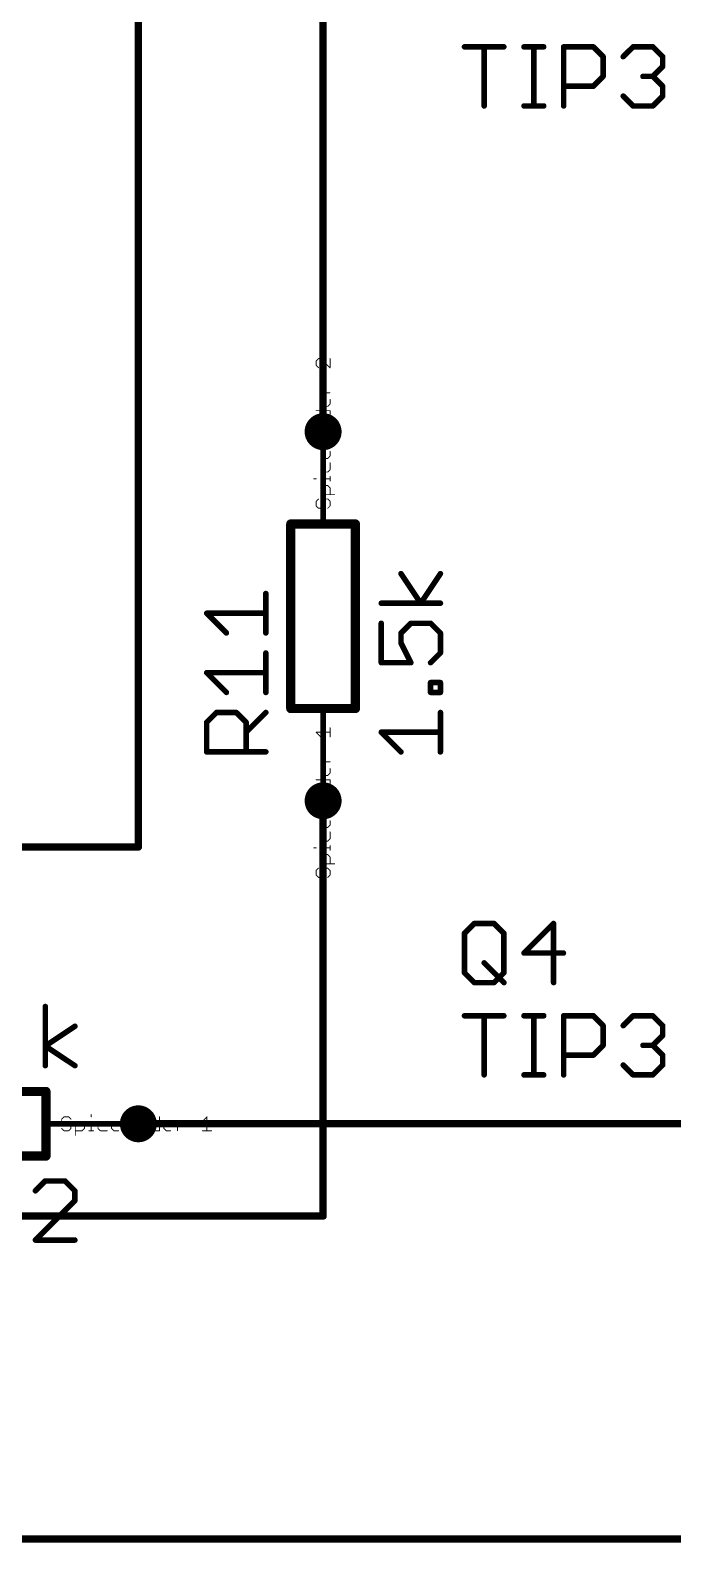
# Model space of a CAD drawing. Extents: x -22 to 205, y 41 to 107.
# Drawn here: x 78.31 to 95.97, y 41.81 to 83.44 of the extents above; entities that cross this region are included whole.
import ezdxf

# ---------------------------------------------------------------- set-up
doc = ezdxf.new("R2010")
doc.units = 0
for name, color, linetype in [('91', 94, 'CONTINUOUS'), ('94', 14, 'CONTINUOUS'), ('95', 251, 'CONTINUOUS'), ('96', 251, 'CONTINUOUS'), ('99', 214, 'CONTINUOUS')]:
    doc.layers.add(name, color=color, linetype=linetype)

msp = doc.modelspace()

# ---------------------------------------------------------------- linework, layer by layer
at = {"layer": '91', "const_width": 0.2032}
for points in [[(81.28, 88.9), (81.28, 60.96)], [(86.36, 72.39), (86.36, 86.36)], [(86.36, 62.23), (86.36, 50.8)], [(81.28, 60.96), (55.88, 60.96)], [(97.79, 53.34), (81.28, 53.34)], [(25.4, 50.8), (86.36, 50.8)], [(152.4, 41.91), (63.5, 41.91)]]:
    msp.add_lwpolyline(points, dxfattribs=at)
at = {"layer": '91'}
for points, const_width in [([(86.36, 72.136, 1), (86.36, 72.644, 1), (86.36, 72.136)], 0.508), ([(86.3092, 72.39, 1), (86.4108, 72.39)], 0.1016), ([(86.36, 61.976, 1), (86.36, 62.484, 1), (86.36, 61.976)], 0.508), ([(86.4108, 62.23, 1), (86.3092, 62.23)], 0.1016), ([(81.2292, 60.96, 1), (81.3308, 60.96)], 0.1016), ([(81.28, 60.9092, 1), (81.28, 61.0108)], 0.1016), ([(81.28, 53.086, 1), (81.28, 53.594, 1), (81.28, 53.086)], 0.508), ([(81.28, 53.3908, 1), (81.28, 53.2892)], 0.1016), ([(86.3092, 50.8, 1), (86.4108, 50.8)], 0.1016), ([(86.36, 50.7492, 1), (86.36, 50.8508)], 0.1016)]:
    msp.add_lwpolyline(points, format="xyb", dxfattribs=dict(at, const_width=const_width))
at = {"layer": '94'}
for points, const_width in [([(86.36, 72.39), (86.36, 69.85)], 0.1524), ([(85.471, 69.85), (85.471, 64.77)], 0.254), ([(87.249, 69.85), (85.471, 69.85)], 0.254), ([(87.249, 64.77), (87.249, 69.85)], 0.254), ([(87.249, 64.77), (85.471, 64.77)], 0.254), ([(86.36, 62.23), (86.36, 64.77)], 0.1524), ([(78.74, 54.229), (73.66, 54.229)], 0.254), ([(78.74, 54.229), (78.74, 52.451)], 0.254), ([(81.28, 53.34), (78.74, 53.34)], 0.1524), ([(73.66, 52.451), (78.74, 52.451)], 0.254)]:
    msp.add_lwpolyline(points, dxfattribs=dict(at, const_width=const_width))
for points, const_width in [([(86.3981, 72.39, 1), (86.3219, 72.39)], 0.0762), ([(85.5345, 69.85, 1), (85.4075, 69.85)], 0.127), ([(85.471, 69.9135, 1), (85.471, 69.7865)], 0.127), ([(87.3125, 69.85, 1), (87.1855, 69.85)], 0.127), ([(87.249, 69.7865, 1), (87.249, 69.9135)], 0.127), ([(86.3219, 69.85, 1), (86.3981, 69.85)], 0.0762), ([(85.471, 64.8335, 1), (85.471, 64.7065)], 0.127), ([(85.4075, 64.77, 1), (85.5345, 64.77)], 0.127), ([(86.3981, 64.77, 1), (86.3219, 64.77)], 0.0762), ([(87.1855, 64.77, 1), (87.3125, 64.77)], 0.127), ([(87.249, 64.7065, 1), (87.249, 64.8335)], 0.127), ([(86.3219, 62.23, 1), (86.3981, 62.23)], 0.0762), ([(78.8035, 54.229, 1), (78.6765, 54.229)], 0.127), ([(78.74, 54.1655, 1), (78.74, 54.2925)], 0.127), ([(78.74, 53.3781, 1), (78.74, 53.3019)], 0.0762), ([(81.28, 53.3019, 1), (81.28, 53.3781)], 0.0762), ([(78.6765, 52.451, 1), (78.8035, 52.451)], 0.127), ([(78.74, 52.3875, 1), (78.74, 52.5145)], 0.127)]:
    msp.add_lwpolyline(points, format="xyb", dxfattribs=dict(at, const_width=const_width))
at = {"layer": '95', "const_width": 0.1524}
for points in [[(84.7852, 66.8505), (84.7852, 67.9352)], [(83.7005, 66.8505), (83.1582, 67.3928)], [(83.1582, 67.3928), (84.7852, 67.3928)], [(84.7852, 65.2134), (84.7852, 66.298)], [(83.7005, 65.2134), (83.1582, 65.7557)], [(83.1582, 65.7557), (84.7852, 65.7557)], [(83.1582, 64.3897), (83.4294, 64.6609)], [(83.4294, 64.6609), (83.9717, 64.6609)], [(83.9717, 64.6609), (84.2429, 64.3897)], [(84.2429, 64.1185), (84.7852, 64.6609)], [(83.1582, 63.5762), (83.1582, 64.3897)], [(84.2429, 64.3897), (84.2429, 63.5762)], [(84.7852, 63.5762), (83.1582, 63.5762)], [(90.2462, 58.582), (90.5174, 58.8532)], [(90.5174, 58.8532), (91.0597, 58.8532)], [(91.0597, 58.8532), (91.3309, 58.582)], [(92.6968, 58.8532), (91.8834, 58.0397)], [(92.6968, 57.2262), (92.6968, 58.8532)], [(90.2462, 57.4974), (90.2462, 58.582)], [(91.3309, 58.582), (91.3309, 57.4974)], [(91.8834, 58.0397), (92.968, 58.0397)], [(90.5174, 57.2262), (90.2462, 57.4974)], [(90.7885, 57.7685), (91.3309, 57.2262)], [(91.3309, 57.4974), (91.0597, 57.2262)], [(91.0597, 57.2262), (90.5174, 57.2262)], [(78.7202, 51.7666), (78.449, 51.4954)], [(79.2625, 51.7666), (78.7202, 51.7666)], [(79.5337, 51.4954), (79.2625, 51.7666)], [(78.449, 50.1396), (79.5337, 51.2243)], [(79.5337, 51.2243), (79.5337, 51.4954)], [(79.5337, 50.1396), (78.449, 50.1396)]]:
    msp.add_lwpolyline(points, dxfattribs=at)
at = {"layer": '95', "const_width": 0.0762}
for points in [[(84.8233, 67.9352, 1), (84.7471, 67.9352)], [(83.1852, 67.4198, 1), (83.1313, 67.3659)], [(83.1582, 67.4309, 1), (83.1582, 67.3547)], [(84.7852, 67.3547, 1), (84.7852, 67.4309)], [(83.6736, 66.8236, 1), (83.7275, 66.8775)], [(84.7471, 66.8505, 1), (84.8233, 66.8505)], [(84.8233, 66.298, 1), (84.7471, 66.298)], [(83.1852, 65.7826, 1), (83.1313, 65.7287)], [(83.1582, 65.7938, 1), (83.1582, 65.7176)], [(84.7852, 65.7176, 1), (84.7852, 65.7938)], [(83.6736, 65.1864, 1), (83.7275, 65.2403)], [(84.7471, 65.2134, 1), (84.8233, 65.2134)], [(83.4294, 64.699, 1), (83.4294, 64.6228)], [(83.4563, 64.6339, 1), (83.4024, 64.6878)], [(83.9986, 64.6878, 1), (83.9448, 64.6339)], [(83.9717, 64.6228, 1), (83.9717, 64.699)], [(84.8121, 64.6339, 1), (84.7583, 64.6878)], [(83.1963, 64.3897, 1), (83.1201, 64.3897)], [(83.1313, 64.4166, 1), (83.1852, 64.3628)], [(84.2159, 64.1455, 1), (84.2698, 64.0916)], [(84.281, 64.3897, 1), (84.2048, 64.3897)], [(84.2159, 64.3628, 1), (84.2698, 64.4166)], [(83.1582, 63.6143, 1), (83.1582, 63.5381)], [(83.1201, 63.5762, 1), (83.1963, 63.5762)], [(84.2048, 63.5762, 1), (84.281, 63.5762)], [(84.7852, 63.5381, 1), (84.7852, 63.6143)], [(90.5174, 58.8913, 1), (90.5174, 58.8151)], [(90.5443, 58.8262, 1), (90.4904, 58.8801)], [(91.0866, 58.8801, 1), (91.0328, 58.8262)], [(91.0597, 58.8151, 1), (91.0597, 58.8913)], [(92.7349, 58.8532, 1), (92.6587, 58.8532)], [(92.7238, 58.8262, 1), (92.6699, 58.8801)], [(90.2843, 58.582, 1), (90.2081, 58.582)], [(90.2193, 58.609, 1), (90.2731, 58.5551)], [(91.369, 58.582, 1), (91.2928, 58.582)], [(91.3039, 58.5551, 1), (91.3578, 58.609)], [(91.8834, 58.0778, 1), (91.8834, 58.0016)], [(91.8564, 58.0666, 1), (91.9103, 58.0128)], [(92.968, 58.0016, 1), (92.968, 58.0778)], [(90.2731, 57.5243, 1), (90.2193, 57.4704)], [(90.2081, 57.4974, 1), (90.2843, 57.4974)], [(90.8155, 57.7955, 1), (90.7616, 57.7416)], [(91.2928, 57.4974, 1), (91.369, 57.4974)], [(91.3578, 57.4704, 1), (91.3039, 57.5243)], [(90.5174, 57.2643, 1), (90.5174, 57.1881)], [(90.4904, 57.1993, 1), (90.5443, 57.2531)], [(91.0328, 57.2531, 1), (91.0866, 57.1993)], [(91.0597, 57.1881, 1), (91.0597, 57.2643)], [(91.3039, 57.1993, 1), (91.3578, 57.2531)], [(92.6587, 57.2262, 1), (92.7349, 57.2262)], [(78.7202, 51.8047, 1), (78.7202, 51.7285)], [(78.7471, 51.7396, 1), (78.6933, 51.7935)], [(79.2895, 51.7935, 1), (79.2356, 51.7396)], [(79.2625, 51.7285, 1), (79.2625, 51.8047)], [(78.4221, 51.5224, 1), (78.476, 51.4685)], [(79.5718, 51.4954, 1), (79.4956, 51.4954)], [(79.4956, 51.2243, 1), (79.5718, 51.2243)], [(79.5068, 51.4685, 1), (79.5606, 51.5224)], [(79.5606, 51.1973, 1), (79.5068, 51.2512)], [(78.449, 50.1777, 1), (78.449, 50.1015)], [(78.4221, 50.1665, 1), (78.476, 50.1127)], [(79.5337, 50.1015, 1), (79.5337, 50.1777)]]:
    msp.add_lwpolyline(points, format="xyb", dxfattribs=at)
at = {"layer": '96', "const_width": 0.1524}
for points in [[(90.2462, 82.9832), (91.3309, 82.9832)], [(90.7885, 81.3562), (90.7885, 82.9832)], [(91.8834, 82.9832), (92.4257, 82.9832)], [(92.1545, 81.3562), (92.1545, 82.9832)], [(92.9748, 81.3562), (92.9748, 82.9832)], [(92.9748, 82.9832), (93.7883, 82.9832)], [(93.7883, 82.9832), (94.0595, 82.712)], [(94.612, 82.712), (94.8831, 82.9832)], [(94.8831, 82.9832), (95.4254, 82.9832)], [(95.4254, 82.9832), (95.6966, 82.712)], [(94.0595, 82.712), (94.0595, 82.1697)], [(95.6966, 82.4409), (95.4254, 82.1697)], [(95.6966, 82.712), (95.6966, 82.4409)], [(94.0595, 82.1697), (93.7883, 81.8985)], [(95.4254, 82.1697), (95.1543, 82.1697)], [(95.4254, 82.1697), (95.6966, 81.8985)], [(93.7883, 81.8985), (92.9748, 81.8985)], [(94.8831, 81.3562), (94.612, 81.6274)], [(95.6966, 81.6274), (95.4254, 81.3562)], [(95.6966, 81.8985), (95.6966, 81.6274)], [(91.8834, 81.3562), (92.4257, 81.3562)], [(95.4254, 81.3562), (94.8831, 81.3562)], [(89.0435, 67.6691), (88.5011, 68.4826)], [(89.5858, 68.4826), (89.0435, 67.6691)], [(89.5858, 67.6691), (87.9588, 67.6691)], [(87.9588, 67.1166), (87.9588, 66.0319)], [(88.5011, 66.8454), (88.7723, 67.1166)], [(88.7723, 67.1166), (89.3146, 67.1166)], [(89.3146, 67.1166), (89.5858, 66.8454)], [(88.5011, 66.5743), (88.5011, 66.8454)], [(88.7723, 66.0319), (88.5011, 66.5743)], [(89.5858, 66.8454), (89.5858, 66.3031)], [(89.5858, 66.3031), (89.3146, 66.0319)], [(87.9588, 66.0319), (88.7723, 66.0319)], [(89.3146, 65.2134), (89.3146, 65.4845)], [(89.3146, 65.4845), (89.5858, 65.4845)], [(89.5858, 65.4845), (89.5858, 65.2134)], [(89.5858, 65.2134), (89.3146, 65.2134)], [(89.5858, 63.5762), (89.5858, 64.6609)], [(88.5011, 63.5762), (87.9588, 64.1185)], [(87.9588, 64.1185), (89.5858, 64.1185)], [(78.7219, 54.9402), (78.7219, 56.5672)], [(90.2462, 56.3132), (91.3309, 56.3132)], [(90.7885, 54.6862), (90.7885, 56.3132)], [(91.8834, 56.3132), (92.4257, 56.3132)], [(92.1545, 54.6862), (92.1545, 56.3132)], [(92.9748, 54.6862), (92.9748, 56.3132)], [(92.9748, 56.3132), (93.7883, 56.3132)], [(93.7883, 56.3132), (94.0595, 56.042)], [(94.612, 56.042), (94.8831, 56.3132)], [(94.8831, 56.3132), (95.4254, 56.3132)], [(95.4254, 56.3132), (95.6966, 56.042)], [(78.7219, 55.4825), (79.5354, 56.0249)], [(94.0595, 56.042), (94.0595, 55.4997)], [(95.6966, 55.7709), (95.4254, 55.4997)], [(95.6966, 56.042), (95.6966, 55.7709)], [(79.5354, 54.9402), (78.7219, 55.4825)], [(94.0595, 55.4997), (93.7883, 55.2285)], [(95.4254, 55.4997), (95.1543, 55.4997)], [(95.4254, 55.4997), (95.6966, 55.2285)], [(93.7883, 55.2285), (92.9748, 55.2285)], [(94.8831, 54.6862), (94.612, 54.9574)], [(95.6966, 54.9574), (95.4254, 54.6862)], [(95.6966, 55.2285), (95.6966, 54.9574)], [(91.8834, 54.6862), (92.4257, 54.6862)], [(95.4254, 54.6862), (94.8831, 54.6862)]]:
    msp.add_lwpolyline(points, dxfattribs=at)
at = {"layer": '96', "const_width": 0.0762}
for points in [[(90.2462, 83.0213, 1), (90.2462, 82.9451)], [(90.8266, 82.9832, 1), (90.7504, 82.9832)], [(91.3309, 82.9451, 1), (91.3309, 83.0213)], [(91.8834, 83.0213, 1), (91.8834, 82.9451)], [(92.1926, 82.9832, 1), (92.1164, 82.9832)], [(92.4257, 82.9451, 1), (92.4257, 83.0213)], [(93.0129, 82.9832, 1), (92.9367, 82.9832)], [(92.9748, 83.0213, 1), (92.9748, 82.9451)], [(93.8152, 83.0101, 1), (93.7613, 82.9562)], [(93.7883, 82.9451, 1), (93.7883, 83.0213)], [(94.8831, 83.0213, 1), (94.8831, 82.9451)], [(94.9101, 82.9562, 1), (94.8562, 83.0101)], [(95.4524, 83.0101, 1), (95.3985, 82.9562)], [(95.4254, 82.9451, 1), (95.4254, 83.0213)], [(94.0976, 82.712, 1), (94.0214, 82.712)], [(94.0325, 82.6851, 1), (94.0864, 82.739)], [(94.585, 82.739, 1), (94.6389, 82.6851)], [(95.7347, 82.712, 1), (95.6585, 82.712)], [(95.6585, 82.4409, 1), (95.7347, 82.4409)], [(95.6697, 82.6851, 1), (95.7235, 82.739)], [(95.7236, 82.4139, 1), (95.6697, 82.4678)], [(94.0214, 82.1697, 1), (94.0976, 82.1697)], [(94.0864, 82.1428, 1), (94.0325, 82.1966)], [(95.1543, 82.2078, 1), (95.1543, 82.1316)], [(95.4524, 82.1966, 1), (95.3985, 82.1428)], [(95.3985, 82.1966, 1), (95.4524, 82.1428)], [(95.4254, 82.1316, 1), (95.4254, 82.2078)], [(92.9748, 81.9366, 1), (92.9748, 81.8604)], [(93.7613, 81.9255, 1), (93.8152, 81.8716)], [(93.7883, 81.8604, 1), (93.7883, 81.9366)], [(94.6389, 81.6543, 1), (94.585, 81.6004)], [(95.7347, 81.8985, 1), (95.6585, 81.8985)], [(95.6585, 81.6274, 1), (95.7347, 81.6274)], [(95.6697, 81.8716, 1), (95.7236, 81.9255)], [(95.7235, 81.6004, 1), (95.6697, 81.6543)], [(90.7504, 81.3562, 1), (90.8266, 81.3562)], [(91.8834, 81.3943, 1), (91.8834, 81.3181)], [(92.1164, 81.3562, 1), (92.1926, 81.3562)], [(92.4257, 81.3181, 1), (92.4257, 81.3943)], [(92.9367, 81.3562, 1), (93.0129, 81.3562)], [(94.8831, 81.3943, 1), (94.8831, 81.3181)], [(94.8562, 81.3293, 1), (94.9101, 81.3831)], [(95.3985, 81.3831, 1), (95.4524, 81.3293)], [(95.4254, 81.3181, 1), (95.4254, 81.3943)], [(88.5328, 68.5037, 1), (88.4694, 68.4615)], [(89.6175, 68.4615, 1), (89.5541, 68.5037)], [(87.9588, 67.7072, 1), (87.9588, 67.631)], [(89.0118, 67.6902, 1), (89.0752, 67.648)], [(89.0118, 67.648, 1), (89.0752, 67.6902)], [(89.5858, 67.631, 1), (89.5858, 67.7072)], [(87.9969, 67.1166, 1), (87.9207, 67.1166)], [(88.7723, 67.1547, 1), (88.7723, 67.0785)], [(88.7992, 67.0897, 1), (88.7454, 67.1435)], [(89.3416, 67.1435, 1), (89.2877, 67.0897)], [(89.3146, 67.0785, 1), (89.3146, 67.1547)], [(88.5392, 66.8454, 1), (88.463, 66.8454)], [(88.4742, 66.8724, 1), (88.5281, 66.8185)], [(88.463, 66.5743, 1), (88.5392, 66.5743)], [(88.5352, 66.5913, 1), (88.4671, 66.5572)], [(89.6239, 66.8454, 1), (89.5477, 66.8454)], [(89.5589, 66.8185, 1), (89.6127, 66.8724)], [(89.5477, 66.3031, 1), (89.6239, 66.3031)], [(89.6127, 66.2762, 1), (89.5589, 66.33)], [(87.9588, 66.07, 1), (87.9588, 65.9938)], [(87.9207, 66.0319, 1), (87.9969, 66.0319)], [(88.7382, 66.0149, 1), (88.8064, 66.049)], [(88.7723, 65.9938, 1), (88.7723, 66.07)], [(89.2877, 66.0589, 1), (89.3416, 66.005)], [(89.3527, 65.4845, 1), (89.2765, 65.4845)], [(89.3146, 65.5226, 1), (89.3146, 65.4464)], [(89.6239, 65.4845, 1), (89.5477, 65.4845)], [(89.5858, 65.4464, 1), (89.5858, 65.5226)], [(89.3146, 65.2515, 1), (89.3146, 65.1753)], [(89.2765, 65.2134, 1), (89.3527, 65.2134)], [(89.5477, 65.2134, 1), (89.6239, 65.2134)], [(89.5858, 65.1753, 1), (89.5858, 65.2515)], [(89.6239, 64.6609, 1), (89.5477, 64.6609)], [(87.9858, 64.1455, 1), (87.9319, 64.0916)], [(87.9588, 64.1566, 1), (87.9588, 64.0804)], [(89.5858, 64.0804, 1), (89.5858, 64.1566)], [(88.4742, 63.5493, 1), (88.5281, 63.6031)], [(89.5477, 63.5762, 1), (89.6239, 63.5762)], [(78.76, 56.5672, 1), (78.6838, 56.5672)], [(90.2462, 56.3513, 1), (90.2462, 56.2751)], [(90.8266, 56.3132, 1), (90.7504, 56.3132)], [(91.3309, 56.2751, 1), (91.3309, 56.3513)], [(91.8834, 56.3513, 1), (91.8834, 56.2751)], [(92.1926, 56.3132, 1), (92.1164, 56.3132)], [(92.4257, 56.2751, 1), (92.4257, 56.3513)], [(93.0129, 56.3132, 1), (92.9367, 56.3132)], [(92.9748, 56.3513, 1), (92.9748, 56.2751)], [(93.8152, 56.3401, 1), (93.7613, 56.2862)], [(93.7883, 56.2751, 1), (93.7883, 56.3513)], [(94.8831, 56.3513, 1), (94.8831, 56.2751)], [(94.9101, 56.2862, 1), (94.8562, 56.3401)], [(95.4524, 56.3401, 1), (95.3985, 56.2862)], [(95.4254, 56.2751, 1), (95.4254, 56.3513)], [(79.5565, 55.9932, 1), (79.5143, 56.0566)], [(94.0976, 56.042, 1), (94.0214, 56.042)], [(94.0325, 56.0151, 1), (94.0864, 56.069)], [(94.585, 56.069, 1), (94.6389, 56.0151)], [(95.7347, 56.042, 1), (95.6585, 56.042)], [(95.6585, 55.7709, 1), (95.7347, 55.7709)], [(95.6697, 56.0151, 1), (95.7235, 56.069)], [(95.7236, 55.7439, 1), (95.6697, 55.7978)], [(78.743, 55.5142, 1), (78.7008, 55.4508)], [(78.7008, 55.5142, 1), (78.743, 55.4508)], [(94.0214, 55.4997, 1), (94.0976, 55.4997)], [(94.0864, 55.4728, 1), (94.0325, 55.5266)], [(95.1543, 55.5378, 1), (95.1543, 55.4616)], [(95.4524, 55.5266, 1), (95.3985, 55.4728)], [(95.3985, 55.5266, 1), (95.4524, 55.4728)], [(95.4254, 55.4616, 1), (95.4254, 55.5378)], [(78.6838, 54.9402, 1), (78.76, 54.9402)], [(79.5143, 54.9085, 1), (79.5565, 54.9719)], [(92.9748, 55.2666, 1), (92.9748, 55.1904)], [(93.7613, 55.2555, 1), (93.8152, 55.2016)], [(93.7883, 55.1904, 1), (93.7883, 55.2666)], [(94.6389, 54.9843, 1), (94.585, 54.9304)], [(95.7347, 55.2285, 1), (95.6585, 55.2285)], [(95.6585, 54.9574, 1), (95.7347, 54.9574)], [(95.6697, 55.2016, 1), (95.7236, 55.2555)], [(95.7235, 54.9304, 1), (95.6697, 54.9843)], [(90.7504, 54.6862, 1), (90.8266, 54.6862)], [(91.8834, 54.7243, 1), (91.8834, 54.6481)], [(92.1164, 54.6862, 1), (92.1926, 54.6862)], [(92.4257, 54.6481, 1), (92.4257, 54.7243)], [(92.9367, 54.6862, 1), (93.0129, 54.6862)], [(94.8831, 54.7243, 1), (94.8831, 54.6481)], [(94.8562, 54.6593, 1), (94.9101, 54.7131)], [(95.3985, 54.7131, 1), (95.4524, 54.6593)], [(95.4254, 54.6481, 1), (95.4254, 54.7243)]]:
    msp.add_lwpolyline(points, format="xyb", dxfattribs=at)
at = {"layer": '99', "const_width": 0.0254}
for points in [[(86.2327, 74.4032), (86.1692, 74.3397)], [(86.1692, 74.3397), (86.1692, 74.2125)], [(86.1692, 74.2125), (86.2327, 74.149)], [(86.2963, 74.4032), (86.2327, 74.4032)], [(86.5505, 74.149), (86.2963, 74.4032)], [(86.5505, 74.4032), (86.5505, 74.149)], [(86.2963, 73.5901), (86.2963, 73.6536)], [(86.4234, 73.4629), (86.2963, 73.5901)], [(86.5505, 73.4629), (86.2963, 73.4629)], [(86.2963, 73.2794), (86.3598, 73.343)], [(86.2963, 73.1523), (86.2963, 73.2794)], [(86.3598, 73.343), (86.4234, 73.343)], [(86.4234, 73.343), (86.4234, 73.0887)], [(86.5505, 73.2794), (86.5505, 73.1523)], [(86.1692, 72.9687), (86.5505, 72.9687)], [(86.3598, 73.0887), (86.2963, 73.1523)], [(86.2963, 72.7781), (86.2963, 72.9687)], [(86.4869, 73.0887), (86.3598, 73.0887)], [(86.5505, 73.1523), (86.4869, 73.0887)], [(86.5505, 72.9687), (86.5505, 72.7781)], [(86.3598, 72.7145), (86.2963, 72.7781)], [(86.2963, 72.5298), (86.2963, 72.5934)], [(86.4234, 72.4027), (86.2963, 72.5298)], [(86.4869, 72.7145), (86.3598, 72.7145)], [(86.5505, 72.7781), (86.4869, 72.7145)], [(86.2327, 72.2827), (86.1692, 72.2191)], [(86.1692, 72.2191), (86.1692, 72.092)], [(86.1692, 72.092), (86.2327, 72.0285)], [(86.4869, 72.2827), (86.2327, 72.2827)], [(86.2327, 72.0285), (86.4869, 72.0285)], [(86.5505, 72.4027), (86.2963, 72.4027)], [(86.5505, 72.2191), (86.4869, 72.2827)], [(86.4869, 72.0285), (86.5505, 72.092)], [(86.5505, 72.092), (86.5505, 72.2191)], [(86.2963, 71.8449), (86.3598, 71.9085)], [(86.2963, 71.7178), (86.2963, 71.8449)], [(86.3598, 71.6543), (86.2963, 71.7178)], [(86.3598, 71.9085), (86.4234, 71.9085)], [(86.4869, 71.6543), (86.3598, 71.6543)], [(86.4234, 71.9085), (86.4234, 71.6543)], [(86.5505, 71.7178), (86.4869, 71.6543)], [(86.5505, 71.8449), (86.5505, 71.7178)], [(86.2963, 71.5343), (86.2963, 71.3436)], [(86.2963, 71.3436), (86.3598, 71.2801)], [(86.3598, 71.2801), (86.4869, 71.2801)], [(86.4869, 71.2801), (86.5505, 71.3436)], [(86.5505, 71.3436), (86.5505, 71.5343)], [(86.1056, 71.0942), (86.1692, 71.0942)], [(86.2963, 71.0306), (86.2963, 71.0942)], [(86.2963, 71.0942), (86.5505, 71.0942)], [(86.2963, 70.8471), (86.3598, 70.9106)], [(86.2963, 70.6564), (86.2963, 70.8471)], [(86.3598, 70.9106), (86.4869, 70.9106)], [(86.4869, 70.9106), (86.5505, 70.8471)], [(86.5505, 71.0306), (86.5505, 71.1577)], [(86.5505, 70.8471), (86.5505, 70.6564)], [(86.2327, 70.5364), (86.1692, 70.4729)], [(86.1692, 70.4729), (86.1692, 70.3457)], [(86.1692, 70.3457), (86.2327, 70.2822)], [(86.6776, 70.6564), (86.2963, 70.6564)], [(86.2963, 70.2822), (86.3598, 70.3457)], [(86.3598, 70.4729), (86.4234, 70.5364)], [(86.3598, 70.3457), (86.3598, 70.4729)], [(86.4234, 70.5364), (86.4869, 70.5364)], [(86.4869, 70.5364), (86.5505, 70.4729)], [(86.5505, 70.3457), (86.4869, 70.2822)], [(86.5505, 70.4729), (86.5505, 70.3457)], [(86.2327, 70.2822), (86.2963, 70.2822)], [(86.2963, 63.989), (86.1692, 64.1161)], [(86.1692, 64.1161), (86.5505, 64.1161)], [(86.5505, 63.989), (86.5505, 64.2432)], [(86.2963, 63.4301), (86.2963, 63.4936)], [(86.4234, 63.3029), (86.2963, 63.4301)], [(86.5505, 63.3029), (86.2963, 63.3029)], [(86.2963, 63.1194), (86.3598, 63.183)], [(86.2963, 62.9923), (86.2963, 63.1194)], [(86.3598, 62.9287), (86.2963, 62.9923)], [(86.3598, 63.183), (86.4234, 63.183)], [(86.4869, 62.9287), (86.3598, 62.9287)], [(86.4234, 63.183), (86.4234, 62.9287)], [(86.5505, 62.9923), (86.4869, 62.9287)], [(86.5505, 63.1194), (86.5505, 62.9923)], [(86.1692, 62.8087), (86.5505, 62.8087)], [(86.2963, 62.6181), (86.2963, 62.8087)], [(86.3598, 62.5545), (86.2963, 62.6181)], [(86.4869, 62.5545), (86.3598, 62.5545)], [(86.5505, 62.6181), (86.4869, 62.5545)], [(86.5505, 62.8087), (86.5505, 62.6181)], [(86.2327, 62.1227), (86.1692, 62.0592)], [(86.1692, 62.0592), (86.1692, 61.932)], [(86.4869, 62.1227), (86.2327, 62.1227)], [(86.2963, 62.3698), (86.2963, 62.4334)], [(86.4234, 62.2427), (86.2963, 62.3698)], [(86.5505, 62.2427), (86.2963, 62.2427)], [(86.5505, 62.0592), (86.4869, 62.1227)], [(86.5505, 61.932), (86.5505, 62.0592)], [(86.1692, 61.932), (86.2327, 61.8685)], [(86.2327, 61.8685), (86.4869, 61.8685)], [(86.2963, 61.6849), (86.3598, 61.7485)], [(86.2963, 61.5578), (86.2963, 61.6849)], [(86.3598, 61.7485), (86.4234, 61.7485)], [(86.4234, 61.7485), (86.4234, 61.4943)], [(86.4869, 61.8685), (86.5505, 61.932)], [(86.5505, 61.6849), (86.5505, 61.5578)], [(86.3598, 61.4943), (86.2963, 61.5578)], [(86.2963, 61.3743), (86.2963, 61.1836)], [(86.4869, 61.4943), (86.3598, 61.4943)], [(86.5505, 61.5578), (86.4869, 61.4943)], [(86.5505, 61.1836), (86.5505, 61.3743)], [(86.1056, 60.9342), (86.1692, 60.9342)], [(86.2963, 61.1836), (86.3598, 61.1201)], [(86.2963, 60.8706), (86.2963, 60.9342)], [(86.2963, 60.9342), (86.5505, 60.9342)], [(86.3598, 61.1201), (86.4869, 61.1201)], [(86.4869, 61.1201), (86.5505, 61.1836)], [(86.5505, 60.8706), (86.5505, 60.9977)], [(86.2327, 60.3764), (86.1692, 60.3129)], [(86.2963, 60.6871), (86.3598, 60.7506)], [(86.2963, 60.4964), (86.2963, 60.6871)], [(86.6776, 60.4964), (86.2963, 60.4964)], [(86.3598, 60.7506), (86.4869, 60.7506)], [(86.3598, 60.3129), (86.4234, 60.3764)], [(86.4234, 60.3764), (86.4869, 60.3764)], [(86.4869, 60.7506), (86.5505, 60.6871)], [(86.4869, 60.3764), (86.5505, 60.3129)], [(86.5505, 60.6871), (86.5505, 60.4964)], [(86.1692, 60.3129), (86.1692, 60.1857)], [(86.1692, 60.1857), (86.2327, 60.1222)], [(86.2327, 60.1222), (86.2963, 60.1222)], [(86.2963, 60.1222), (86.3598, 60.1857)], [(86.3598, 60.1857), (86.3598, 60.3129)], [(86.5505, 60.1857), (86.4869, 60.1222)], [(86.5505, 60.3129), (86.5505, 60.1857)], [(79.2357, 53.5308), (79.1722, 53.4673)], [(79.1722, 53.4673), (79.1722, 53.4037)], [(79.1722, 53.4037), (79.2357, 53.3402)], [(79.3629, 53.5308), (79.2357, 53.5308)], [(79.2357, 53.3402), (79.3629, 53.3402)], [(79.4264, 53.4673), (79.3629, 53.5308)], [(79.3629, 53.3402), (79.4264, 53.2766)], [(79.4264, 53.2766), (79.4264, 53.2131)], [(79.5464, 53.0224), (79.5464, 53.4037)], [(79.5464, 53.4037), (79.7371, 53.4037)], [(79.7371, 53.4037), (79.8006, 53.3402)], [(79.8006, 53.3402), (79.8006, 53.2131)], [(79.9206, 53.4037), (79.9842, 53.4037)], [(79.9842, 53.5944), (79.9842, 53.5308)], [(79.9842, 53.4037), (79.9842, 53.1495)], [(80.2336, 53.4037), (80.1701, 53.3402)], [(80.1701, 53.3402), (80.1701, 53.2131)], [(80.4243, 53.4037), (80.2336, 53.4037)], [(80.5443, 53.3402), (80.6078, 53.4037)], [(80.5443, 53.2131), (80.5443, 53.3402)], [(80.7985, 53.2766), (80.5443, 53.2766)], [(80.6078, 53.4037), (80.7349, 53.4037)], [(80.7349, 53.4037), (80.7985, 53.3402)], [(80.7985, 53.3402), (80.7985, 53.2766)], [(80.982, 53.5308), (80.9185, 53.4673)], [(80.9185, 53.4673), (80.9185, 53.2131)], [(81.1091, 53.5308), (80.982, 53.5308)], [(81.1727, 53.4673), (81.1091, 53.5308)], [(81.1727, 53.2131), (81.1727, 53.4673)], [(81.2927, 53.1495), (81.2927, 53.4037)], [(81.2927, 53.2766), (81.4198, 53.4037)], [(81.4198, 53.4037), (81.4834, 53.4037)], [(81.6045, 53.3402), (81.6681, 53.4037)], [(81.6045, 53.2131), (81.6045, 53.3402)], [(81.6681, 53.4037), (81.8587, 53.4037)], [(81.8587, 53.5308), (81.8587, 53.1495)], [(81.9787, 53.3402), (82.0423, 53.4037)], [(81.9787, 53.2131), (81.9787, 53.3402)], [(82.233, 53.2766), (81.9787, 53.2766)], [(82.0423, 53.4037), (82.1694, 53.4037)], [(82.1694, 53.4037), (82.233, 53.3402)], [(82.233, 53.3402), (82.233, 53.2766)], [(82.3529, 53.1495), (82.3529, 53.4037)], [(82.3529, 53.2766), (82.48, 53.4037)], [(82.48, 53.4037), (82.5436, 53.4037)], [(83.039, 53.4037), (83.1661, 53.5308)], [(83.1661, 53.5308), (83.1661, 53.1495)], [(79.2357, 53.1495), (79.1722, 53.2131)], [(79.3629, 53.1495), (79.2357, 53.1495)], [(79.4264, 53.2131), (79.3629, 53.1495)], [(79.7371, 53.1495), (79.5464, 53.1495)], [(79.8006, 53.2131), (79.7371, 53.1495)], [(79.9206, 53.1495), (80.0477, 53.1495)], [(80.1701, 53.2131), (80.2336, 53.1495)], [(80.2336, 53.1495), (80.4243, 53.1495)], [(80.6078, 53.1495), (80.5443, 53.2131)], [(80.7349, 53.1495), (80.6078, 53.1495)], [(80.9185, 53.2131), (80.982, 53.1495)], [(80.982, 53.1495), (81.1091, 53.1495)], [(81.1091, 53.1495), (81.1727, 53.2131)], [(81.6681, 53.1495), (81.6045, 53.2131)], [(81.8587, 53.1495), (81.6681, 53.1495)], [(82.0423, 53.1495), (81.9787, 53.2131)], [(82.1694, 53.1495), (82.0423, 53.1495)], [(83.039, 53.1495), (83.2932, 53.1495)]]:
    msp.add_lwpolyline(points, dxfattribs=at)
at = {"layer": '99', "const_width": 0.0127}
for points in [[(86.1755, 74.3397, 1), (86.1628, 74.3397)], [(86.1647, 74.3441, 1), (86.1737, 74.3352)], [(86.1737, 74.217, 1), (86.1647, 74.2081)], [(86.1628, 74.2125, 1), (86.1755, 74.2125)], [(86.2327, 74.4096, 1), (86.2327, 74.3969)], [(86.2372, 74.3987, 1), (86.2282, 74.4077)], [(86.2282, 74.1445, 1), (86.2372, 74.1535)], [(86.3008, 74.4077, 1), (86.2918, 74.3987)], [(86.2963, 74.3969, 1), (86.2963, 74.4096)], [(86.5568, 74.4032, 1), (86.5442, 74.4032)], [(86.5442, 74.149, 1), (86.5568, 74.149)], [(86.546, 74.1445, 1), (86.555, 74.1535)], [(86.3026, 73.6536, 1), (86.2899, 73.6536)], [(86.3008, 73.5945, 1), (86.2918, 73.5856)], [(86.2899, 73.5901, 1), (86.3026, 73.5901)], [(86.2963, 73.4693, 1), (86.2963, 73.4566)], [(86.3026, 73.2794, 1), (86.2899, 73.2794)], [(86.2918, 73.2839, 1), (86.3008, 73.2749)], [(86.3598, 73.3493, 1), (86.3598, 73.3366)], [(86.3643, 73.3385, 1), (86.3553, 73.3474)], [(86.4297, 73.343, 1), (86.417, 73.343)], [(86.4189, 73.4585, 1), (86.4279, 73.4674)], [(86.4234, 73.3366, 1), (86.4234, 73.3493)], [(86.5568, 73.2794, 1), (86.5442, 73.2794)], [(86.5505, 73.4566, 1), (86.5505, 73.4693)], [(86.1692, 72.9751, 1), (86.1692, 72.9624)], [(86.3008, 73.1568, 1), (86.2918, 73.1478)], [(86.2899, 73.1523, 1), (86.3026, 73.1523)], [(86.3026, 72.9687, 1), (86.2899, 72.9687)], [(86.3598, 73.0951, 1), (86.3598, 73.0824)], [(86.3553, 73.0842, 1), (86.3643, 73.0932)], [(86.417, 73.0887, 1), (86.4297, 73.0887)], [(86.4825, 73.0932, 1), (86.4914, 73.0842)], [(86.4869, 73.0824, 1), (86.4869, 73.0951)], [(86.5442, 73.1523, 1), (86.5568, 73.1523)], [(86.5568, 72.9687, 1), (86.5442, 72.9687)], [(86.555, 73.1478, 1), (86.546, 73.1568)], [(86.5505, 72.9624, 1), (86.5505, 72.9751)], [(86.3008, 72.7826, 1), (86.2918, 72.7736)], [(86.2899, 72.7781, 1), (86.3026, 72.7781)], [(86.3026, 72.5934, 1), (86.2899, 72.5934)], [(86.3008, 72.5343, 1), (86.2918, 72.5253)], [(86.2899, 72.5298, 1), (86.3026, 72.5298)], [(86.3598, 72.7209, 1), (86.3598, 72.7082)], [(86.3553, 72.71, 1), (86.3643, 72.719)], [(86.4825, 72.719, 1), (86.4914, 72.71)], [(86.4869, 72.7082, 1), (86.4869, 72.7209)], [(86.5442, 72.7781, 1), (86.5568, 72.7781)], [(86.555, 72.7736, 1), (86.546, 72.7826)], [(86.1755, 72.2191, 1), (86.1628, 72.2191)], [(86.1647, 72.2236, 1), (86.1737, 72.2147)], [(86.1737, 72.0965, 1), (86.1647, 72.0876)], [(86.1628, 72.092, 1), (86.1755, 72.092)], [(86.2327, 72.2891, 1), (86.2327, 72.2764)], [(86.2327, 72.0348, 1), (86.2327, 72.0221)], [(86.2372, 72.2782, 1), (86.2282, 72.2872)], [(86.2282, 72.024, 1), (86.2372, 72.033)], [(86.2963, 72.409, 1), (86.2963, 72.3963)], [(86.4189, 72.3982, 1), (86.4279, 72.4072)], [(86.4914, 72.2872, 1), (86.4825, 72.2782)], [(86.4825, 72.033, 1), (86.4914, 72.024)], [(86.4869, 72.2764, 1), (86.4869, 72.2891)], [(86.4869, 72.0221, 1), (86.4869, 72.0348)], [(86.5568, 72.2191, 1), (86.5442, 72.2191)], [(86.5442, 72.092, 1), (86.5568, 72.092)], [(86.546, 72.2147, 1), (86.555, 72.2236)], [(86.555, 72.0876, 1), (86.546, 72.0965)], [(86.5505, 72.3963, 1), (86.5505, 72.409)], [(86.3026, 71.8449, 1), (86.2899, 71.8449)], [(86.2918, 71.8494, 1), (86.3008, 71.8405)], [(86.3008, 71.7223, 1), (86.2918, 71.7133)], [(86.2899, 71.7178, 1), (86.3026, 71.7178)], [(86.3598, 71.9148, 1), (86.3598, 71.9021)], [(86.3598, 71.6606, 1), (86.3598, 71.6479)], [(86.3643, 71.904, 1), (86.3553, 71.913)], [(86.3553, 71.6498, 1), (86.3643, 71.6588)], [(86.4297, 71.9085, 1), (86.417, 71.9085)], [(86.417, 71.6543, 1), (86.4297, 71.6543)], [(86.4234, 71.9021, 1), (86.4234, 71.9148)], [(86.4825, 71.6588, 1), (86.4914, 71.6498)], [(86.4869, 71.6479, 1), (86.4869, 71.6606)], [(86.5568, 71.8449, 1), (86.5442, 71.8449)], [(86.5442, 71.7178, 1), (86.5568, 71.7178)], [(86.555, 71.7133, 1), (86.546, 71.7223)], [(86.3026, 71.5343, 1), (86.2899, 71.5343)], [(86.3008, 71.3481, 1), (86.2918, 71.3391)], [(86.2899, 71.3436, 1), (86.3026, 71.3436)], [(86.3598, 71.2864, 1), (86.3598, 71.2737)], [(86.3553, 71.2756, 1), (86.3643, 71.2846)], [(86.4825, 71.2846, 1), (86.4914, 71.2756)], [(86.4869, 71.2737, 1), (86.4869, 71.2864)], [(86.5568, 71.5343, 1), (86.5442, 71.5343)], [(86.5442, 71.3436, 1), (86.5568, 71.3436)], [(86.555, 71.3391, 1), (86.546, 71.3481)], [(86.1056, 71.1005, 1), (86.1056, 71.0878)], [(86.1692, 71.0878, 1), (86.1692, 71.1005)], [(86.3026, 71.0942, 1), (86.2899, 71.0942)], [(86.2963, 71.1005, 1), (86.2963, 71.0878)], [(86.2899, 71.0306, 1), (86.3026, 71.0306)], [(86.3026, 70.8471, 1), (86.2899, 70.8471)], [(86.2918, 70.8515, 1), (86.3008, 70.8426)], [(86.3598, 70.917, 1), (86.3598, 70.9043)], [(86.3643, 70.9061, 1), (86.3553, 70.9151)], [(86.4914, 70.9151, 1), (86.4825, 70.9061)], [(86.4869, 70.9043, 1), (86.4869, 70.917)], [(86.5568, 71.1577, 1), (86.5442, 71.1577)], [(86.5442, 71.0306, 1), (86.5568, 71.0306)], [(86.5568, 70.8471, 1), (86.5442, 70.8471)], [(86.546, 70.8426, 1), (86.555, 70.8515)], [(86.5505, 71.0878, 1), (86.5505, 71.1005)], [(86.1755, 70.4729, 1), (86.1628, 70.4729)], [(86.1647, 70.4773, 1), (86.1737, 70.4684)], [(86.1737, 70.3502, 1), (86.1647, 70.3413)], [(86.2372, 70.5319, 1), (86.2282, 70.5409)], [(86.2963, 70.6627, 1), (86.2963, 70.65)], [(86.2899, 70.6564, 1), (86.3026, 70.6564)], [(86.3662, 70.4729, 1), (86.3535, 70.4729)], [(86.3553, 70.4773, 1), (86.3643, 70.4684)], [(86.3643, 70.3413, 1), (86.3553, 70.3502)], [(86.4234, 70.5428, 1), (86.4234, 70.5301)], [(86.4279, 70.5319, 1), (86.4189, 70.5409)], [(86.4914, 70.5409, 1), (86.4825, 70.5319)], [(86.4869, 70.5301, 1), (86.4869, 70.5428)], [(86.5442, 70.6564, 1), (86.5568, 70.6564)], [(86.5568, 70.4729, 1), (86.5442, 70.4729)], [(86.546, 70.4684, 1), (86.555, 70.4773)], [(86.555, 70.3413, 1), (86.546, 70.3502)], [(86.6776, 70.65, 1), (86.6776, 70.6627)], [(86.1628, 70.3457, 1), (86.1755, 70.3457)], [(86.2327, 70.2885, 1), (86.2327, 70.2758)], [(86.2282, 70.2777, 1), (86.2372, 70.2867)], [(86.2918, 70.2867, 1), (86.3008, 70.2777)], [(86.2963, 70.2758, 1), (86.2963, 70.2885)], [(86.3535, 70.3457, 1), (86.3662, 70.3457)], [(86.4825, 70.2867, 1), (86.4914, 70.2777)], [(86.5442, 70.3457, 1), (86.5568, 70.3457)], [(86.1737, 64.1206, 1), (86.1647, 64.1116)], [(86.1692, 64.1224, 1), (86.1692, 64.1097)], [(86.5568, 64.2432, 1), (86.5442, 64.2432)], [(86.5505, 64.1097, 1), (86.5505, 64.1224)], [(86.2918, 63.9845, 1), (86.3008, 63.9935)], [(86.5442, 63.989, 1), (86.5568, 63.989)], [(86.3026, 63.4936, 1), (86.2899, 63.4936)], [(86.3008, 63.4345, 1), (86.2918, 63.4256)], [(86.2899, 63.4301, 1), (86.3026, 63.4301)], [(86.2963, 63.3093, 1), (86.2963, 63.2966)], [(86.4189, 63.2985, 1), (86.4279, 63.3074)], [(86.5505, 63.2966, 1), (86.5505, 63.3093)], [(86.3026, 63.1194, 1), (86.2899, 63.1194)], [(86.2918, 63.1239, 1), (86.3008, 63.1149)], [(86.3008, 62.9968, 1), (86.2918, 62.9878)], [(86.2899, 62.9923, 1), (86.3026, 62.9923)], [(86.3598, 63.1893, 1), (86.3598, 63.1766)], [(86.3598, 62.9351, 1), (86.3598, 62.9224)], [(86.3643, 63.1785, 1), (86.3553, 63.1874)], [(86.3553, 62.9242, 1), (86.3643, 62.9332)], [(86.4297, 63.183, 1), (86.417, 63.183)], [(86.417, 62.9287, 1), (86.4297, 62.9287)], [(86.4234, 63.1766, 1), (86.4234, 63.1893)], [(86.4825, 62.9332, 1), (86.4914, 62.9242)], [(86.4869, 62.9224, 1), (86.4869, 62.9351)], [(86.5568, 63.1194, 1), (86.5442, 63.1194)], [(86.5442, 62.9923, 1), (86.5568, 62.9923)], [(86.555, 62.9878, 1), (86.546, 62.9968)], [(86.1692, 62.8151, 1), (86.1692, 62.8024)], [(86.3026, 62.8087, 1), (86.2899, 62.8087)], [(86.3008, 62.6226, 1), (86.2918, 62.6136)], [(86.2899, 62.6181, 1), (86.3026, 62.6181)], [(86.3598, 62.5609, 1), (86.3598, 62.5482)], [(86.3553, 62.55, 1), (86.3643, 62.559)], [(86.4825, 62.559, 1), (86.4914, 62.55)], [(86.4869, 62.5482, 1), (86.4869, 62.5609)], [(86.5568, 62.8087, 1), (86.5442, 62.8087)], [(86.5442, 62.6181, 1), (86.5568, 62.6181)], [(86.555, 62.6136, 1), (86.546, 62.6226)], [(86.5505, 62.8024, 1), (86.5505, 62.8151)], [(86.1755, 62.0592, 1), (86.1628, 62.0592)], [(86.1647, 62.0636, 1), (86.1737, 62.0547)], [(86.2327, 62.1291, 1), (86.2327, 62.1164)], [(86.2372, 62.1182, 1), (86.2282, 62.1272)], [(86.3026, 62.4334, 1), (86.2899, 62.4334)], [(86.3008, 62.3743, 1), (86.2918, 62.3653)], [(86.2899, 62.3698, 1), (86.3026, 62.3698)], [(86.2963, 62.249, 1), (86.2963, 62.2363)], [(86.4189, 62.2382, 1), (86.4279, 62.2472)], [(86.4914, 62.1272, 1), (86.4825, 62.1182)], [(86.4869, 62.1164, 1), (86.4869, 62.1291)], [(86.5568, 62.0592, 1), (86.5442, 62.0592)], [(86.546, 62.0547, 1), (86.555, 62.0636)], [(86.5505, 62.2363, 1), (86.5505, 62.249)], [(86.1737, 61.9365, 1), (86.1647, 61.9276)], [(86.1628, 61.932, 1), (86.1755, 61.932)], [(86.2327, 61.8748, 1), (86.2327, 61.8621)], [(86.2282, 61.864, 1), (86.2372, 61.873)], [(86.3026, 61.6849, 1), (86.2899, 61.6849)], [(86.2918, 61.6894, 1), (86.3008, 61.6805)], [(86.3598, 61.7548, 1), (86.3598, 61.7421)], [(86.3643, 61.744, 1), (86.3553, 61.753)], [(86.4297, 61.7485, 1), (86.417, 61.7485)], [(86.4234, 61.7421, 1), (86.4234, 61.7548)], [(86.4825, 61.873, 1), (86.4914, 61.864)], [(86.4869, 61.8621, 1), (86.4869, 61.8748)], [(86.5442, 61.932, 1), (86.5568, 61.932)], [(86.5568, 61.6849, 1), (86.5442, 61.6849)], [(86.555, 61.9276, 1), (86.546, 61.9365)], [(86.3008, 61.5623, 1), (86.2918, 61.5533)], [(86.2899, 61.5578, 1), (86.3026, 61.5578)], [(86.3026, 61.3743, 1), (86.2899, 61.3743)], [(86.3598, 61.5006, 1), (86.3598, 61.4879)], [(86.3553, 61.4898, 1), (86.3643, 61.4988)], [(86.417, 61.4943, 1), (86.4297, 61.4943)], [(86.4825, 61.4988, 1), (86.4914, 61.4898)], [(86.4869, 61.4879, 1), (86.4869, 61.5006)], [(86.5442, 61.5578, 1), (86.5568, 61.5578)], [(86.5568, 61.3743, 1), (86.5442, 61.3743)], [(86.555, 61.5533, 1), (86.546, 61.5623)], [(86.1056, 60.9405, 1), (86.1056, 60.9278)], [(86.1692, 60.9278, 1), (86.1692, 60.9405)], [(86.3008, 61.1881, 1), (86.2918, 61.1791)], [(86.2899, 61.1836, 1), (86.3026, 61.1836)], [(86.3026, 60.9342, 1), (86.2899, 60.9342)], [(86.2963, 60.9405, 1), (86.2963, 60.9278)], [(86.2899, 60.8706, 1), (86.3026, 60.8706)], [(86.3598, 61.1264, 1), (86.3598, 61.1137)], [(86.3553, 61.1156, 1), (86.3643, 61.1246)], [(86.4825, 61.1246, 1), (86.4914, 61.1156)], [(86.4869, 61.1137, 1), (86.4869, 61.1264)], [(86.5442, 61.1836, 1), (86.5568, 61.1836)], [(86.5568, 60.9977, 1), (86.5442, 60.9977)], [(86.5442, 60.8706, 1), (86.5568, 60.8706)], [(86.555, 61.1791, 1), (86.546, 61.1881)], [(86.5505, 60.9278, 1), (86.5505, 60.9405)], [(86.2372, 60.3719, 1), (86.2282, 60.3809)], [(86.3026, 60.6871, 1), (86.2899, 60.6871)], [(86.2918, 60.6915, 1), (86.3008, 60.6826)], [(86.2963, 60.5027, 1), (86.2963, 60.49)], [(86.2899, 60.4964, 1), (86.3026, 60.4964)], [(86.3598, 60.757, 1), (86.3598, 60.7443)], [(86.3643, 60.7461, 1), (86.3553, 60.7551)], [(86.4234, 60.3828, 1), (86.4234, 60.3701)], [(86.4279, 60.3719, 1), (86.4189, 60.3809)], [(86.4914, 60.7551, 1), (86.4825, 60.7461)], [(86.4914, 60.3809, 1), (86.4825, 60.3719)], [(86.4869, 60.7443, 1), (86.4869, 60.757)], [(86.4869, 60.3701, 1), (86.4869, 60.3828)], [(86.5568, 60.6871, 1), (86.5442, 60.6871)], [(86.5442, 60.4964, 1), (86.5568, 60.4964)], [(86.546, 60.6826, 1), (86.555, 60.6915)], [(86.6776, 60.49, 1), (86.6776, 60.5027)], [(86.1755, 60.3129, 1), (86.1628, 60.3129)], [(86.1647, 60.3173, 1), (86.1737, 60.3084)], [(86.1737, 60.1902, 1), (86.1647, 60.1813)], [(86.1628, 60.1857, 1), (86.1755, 60.1857)], [(86.2327, 60.1285, 1), (86.2327, 60.1158)], [(86.2282, 60.1177, 1), (86.2372, 60.1267)], [(86.2918, 60.1267, 1), (86.3008, 60.1177)], [(86.2963, 60.1158, 1), (86.2963, 60.1285)], [(86.3662, 60.3129, 1), (86.3535, 60.3129)], [(86.3553, 60.3173, 1), (86.3643, 60.3084)], [(86.3535, 60.1857, 1), (86.3662, 60.1857)], [(86.3643, 60.1813, 1), (86.3553, 60.1902)], [(86.4825, 60.1267, 1), (86.4914, 60.1177)], [(86.5568, 60.3129, 1), (86.5442, 60.3129)], [(86.5442, 60.1857, 1), (86.5568, 60.1857)], [(86.546, 60.3084, 1), (86.555, 60.3173)], [(86.555, 60.1813, 1), (86.546, 60.1902)], [(79.1785, 53.4673, 1), (79.1658, 53.4673)], [(79.1677, 53.4718, 1), (79.1767, 53.4628)], [(79.1767, 53.4082, 1), (79.1677, 53.3992)], [(79.1658, 53.4037, 1), (79.1785, 53.4037)], [(79.2357, 53.5372, 1), (79.2357, 53.5245)], [(79.2357, 53.3465, 1), (79.2357, 53.3338)], [(79.2402, 53.5263, 1), (79.2313, 53.5353)], [(79.2313, 53.3357, 1), (79.2402, 53.3447)], [(79.3673, 53.5353, 1), (79.3584, 53.5263)], [(79.3673, 53.3447, 1), (79.3584, 53.3357)], [(79.3629, 53.5245, 1), (79.3629, 53.5372)], [(79.3629, 53.3338, 1), (79.3629, 53.3465)], [(79.4328, 53.2766, 1), (79.4201, 53.2766)], [(79.4219, 53.4628, 1), (79.4309, 53.4718)], [(79.5527, 53.4037, 1), (79.54, 53.4037)], [(79.5464, 53.4101, 1), (79.5464, 53.3974)], [(79.7415, 53.4082, 1), (79.7326, 53.3992)], [(79.7371, 53.3974, 1), (79.7371, 53.4101)], [(79.807, 53.3402, 1), (79.7943, 53.3402)], [(79.7961, 53.3357, 1), (79.8051, 53.3447)], [(79.9206, 53.4101, 1), (79.9206, 53.3974)], [(79.9905, 53.5944, 1), (79.9778, 53.5944)], [(79.9778, 53.5308, 1), (79.9905, 53.5308)], [(79.9905, 53.4037, 1), (79.9778, 53.4037)], [(79.9842, 53.3974, 1), (79.9842, 53.4101)], [(80.1764, 53.3402, 1), (80.1637, 53.3402)], [(80.1656, 53.3447, 1), (80.1746, 53.3357)], [(80.2336, 53.4101, 1), (80.2336, 53.3974)], [(80.2381, 53.3992, 1), (80.2291, 53.4082)], [(80.4243, 53.3974, 1), (80.4243, 53.4101)], [(80.5506, 53.3402, 1), (80.5379, 53.3402)], [(80.5398, 53.3447, 1), (80.5488, 53.3357)], [(80.5443, 53.283, 1), (80.5443, 53.2703)], [(80.6078, 53.4101, 1), (80.6078, 53.3974)], [(80.6123, 53.3992, 1), (80.6033, 53.4082)], [(80.7394, 53.4082, 1), (80.7305, 53.3992)], [(80.7349, 53.3974, 1), (80.7349, 53.4101)], [(80.8048, 53.3402, 1), (80.7921, 53.3402)], [(80.794, 53.3357, 1), (80.803, 53.3447)], [(80.7985, 53.2703, 1), (80.7985, 53.283)], [(80.9248, 53.4673, 1), (80.9121, 53.4673)], [(80.914, 53.4718, 1), (80.923, 53.4628)], [(80.982, 53.5372, 1), (80.982, 53.5245)], [(80.9865, 53.5263, 1), (80.9775, 53.5353)], [(81.1136, 53.5353, 1), (81.1047, 53.5263)], [(81.1091, 53.5245, 1), (81.1091, 53.5372)], [(81.1791, 53.4673, 1), (81.1664, 53.4673)], [(81.1682, 53.4628, 1), (81.1772, 53.4718)], [(81.299, 53.4037, 1), (81.2863, 53.4037)], [(81.4198, 53.4101, 1), (81.4198, 53.3974)], [(81.4243, 53.3992, 1), (81.4153, 53.4082)], [(81.4834, 53.3974, 1), (81.4834, 53.4101)], [(81.6, 53.3447, 1), (81.609, 53.3357)], [(81.6109, 53.3402, 1), (81.5982, 53.3402)], [(81.6681, 53.4101, 1), (81.6681, 53.3974)], [(81.6726, 53.3992, 1), (81.6636, 53.4082)], [(81.8651, 53.5308, 1), (81.8524, 53.5308)], [(81.8587, 53.3974, 1), (81.8587, 53.4101)], [(81.9851, 53.3402, 1), (81.9724, 53.3402)], [(81.9742, 53.3447, 1), (81.9832, 53.3357)], [(81.9787, 53.283, 1), (81.9787, 53.2703)], [(82.0423, 53.4101, 1), (82.0423, 53.3974)], [(82.0468, 53.3992, 1), (82.0378, 53.4082)], [(82.1739, 53.4082, 1), (82.1649, 53.3992)], [(82.1694, 53.3974, 1), (82.1694, 53.4101)], [(82.2393, 53.3402, 1), (82.2266, 53.3402)], [(82.2285, 53.3357, 1), (82.2374, 53.3447)], [(82.233, 53.2703, 1), (82.233, 53.283)], [(82.3593, 53.4037, 1), (82.3466, 53.4037)], [(82.48, 53.4101, 1), (82.48, 53.3974)], [(82.4845, 53.3992, 1), (82.4756, 53.4082)], [(82.5436, 53.3974, 1), (82.5436, 53.4101)], [(83.0345, 53.4082, 1), (83.0435, 53.3992)], [(83.1724, 53.5308, 1), (83.1597, 53.5308)], [(83.1706, 53.5263, 1), (83.1616, 53.5353)], [(79.1767, 53.2175, 1), (79.1677, 53.2086)], [(79.2357, 53.1559, 1), (79.2357, 53.1432)], [(79.2313, 53.145, 1), (79.2402, 53.154)], [(79.3584, 53.154, 1), (79.3673, 53.145)], [(79.3629, 53.1432, 1), (79.3629, 53.1559)], [(79.4201, 53.2131, 1), (79.4328, 53.2131)], [(79.4219, 53.2721, 1), (79.4309, 53.2811)], [(79.4309, 53.2086, 1), (79.4219, 53.2175)], [(79.5464, 53.1559, 1), (79.5464, 53.1432)], [(79.54, 53.0224, 1), (79.5527, 53.0224)], [(79.7326, 53.154, 1), (79.7415, 53.145)], [(79.7371, 53.1432, 1), (79.7371, 53.1559)], [(79.7943, 53.2131, 1), (79.807, 53.2131)], [(79.8051, 53.2086, 1), (79.7961, 53.2175)], [(79.9206, 53.1559, 1), (79.9206, 53.1432)], [(79.9778, 53.1495, 1), (79.9905, 53.1495)], [(80.0477, 53.1432, 1), (80.0477, 53.1559)], [(80.1746, 53.2175, 1), (80.1656, 53.2086)], [(80.1637, 53.2131, 1), (80.1764, 53.2131)], [(80.2336, 53.1559, 1), (80.2336, 53.1432)], [(80.2291, 53.145, 1), (80.2381, 53.154)], [(80.4243, 53.1432, 1), (80.4243, 53.1559)], [(80.5488, 53.2175, 1), (80.5398, 53.2086)], [(80.5379, 53.2131, 1), (80.5506, 53.2131)], [(80.6078, 53.1559, 1), (80.6078, 53.1432)], [(80.6033, 53.145, 1), (80.6123, 53.154)], [(80.7349, 53.1432, 1), (80.7349, 53.1559)], [(80.7921, 53.2766, 1), (80.8048, 53.2766)], [(80.923, 53.2175, 1), (80.914, 53.2086)], [(80.9121, 53.2131, 1), (80.9248, 53.2131)], [(80.982, 53.1559, 1), (80.982, 53.1432)], [(80.9775, 53.145, 1), (80.9865, 53.154)], [(81.1047, 53.154, 1), (81.1136, 53.145)], [(81.1091, 53.1432, 1), (81.1091, 53.1559)], [(81.1664, 53.2131, 1), (81.1791, 53.2131)], [(81.1772, 53.2086, 1), (81.1682, 53.2175)], [(81.2882, 53.2811, 1), (81.2972, 53.2721)], [(81.2863, 53.1495, 1), (81.299, 53.1495)], [(81.609, 53.2175, 1), (81.6, 53.2086)], [(81.5982, 53.2131, 1), (81.6109, 53.2131)], [(81.6681, 53.1559, 1), (81.6681, 53.1432)], [(81.6636, 53.145, 1), (81.6726, 53.154)], [(81.8524, 53.1495, 1), (81.8651, 53.1495)], [(81.8587, 53.1432, 1), (81.8587, 53.1559)], [(81.9832, 53.2175, 1), (81.9742, 53.2086)], [(81.9724, 53.2131, 1), (81.9851, 53.2131)], [(82.0423, 53.1559, 1), (82.0423, 53.1432)], [(82.0378, 53.145, 1), (82.0468, 53.154)], [(82.1694, 53.1432, 1), (82.1694, 53.1559)], [(82.2266, 53.2766, 1), (82.2393, 53.2766)], [(82.3466, 53.1495, 1), (82.3593, 53.1495)], [(82.3485, 53.2811, 1), (82.3574, 53.2721)], [(83.039, 53.1559, 1), (83.039, 53.1432)], [(83.1597, 53.1495, 1), (83.1724, 53.1495)], [(83.2932, 53.1432, 1), (83.2932, 53.1559)]]:
    msp.add_lwpolyline(points, format="xyb", dxfattribs=at)

doc.saveas('drawing.dxf')
